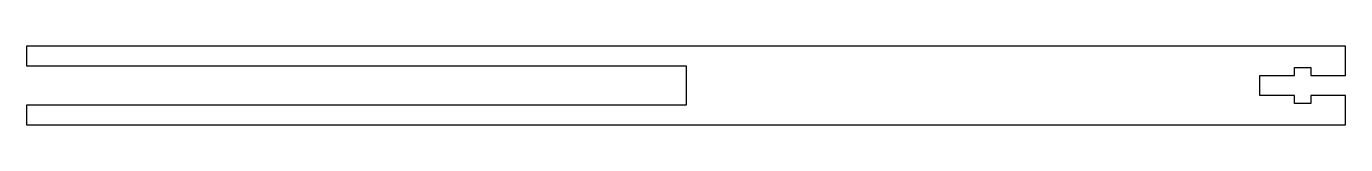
# Model space of a CAD drawing. Header units: millimetres. Extents: x 0 to 200, y -6 to 6.
import ezdxf

# ---------------------------------------------------------------- set-up
doc = ezdxf.new("R2010")
doc.units = ezdxf.units.MM

msp = doc.modelspace()

# ---------------------------------------------------------------- linework, layer by layer
at = {"color": 7, "linetype": 'Continuous', "lineweight": 25}
for p, q in [((200, 6), (0, 6)), ((0, 6), (0, 3)), ((200, 1.5), (200, 6)), ((0, 3), (100, 3)), ((100, 3), (100, -3)), ((192.25, 1.5), (192.25, 2.75)), ((192.25, 2.75), (194.75, 2.75)), ((194.75, 2.75), (194.75, 1.5)), ((187, -1.5), (187, 1.5)), ((187, 1.5), (192.25, 1.5)), ((194.75, 1.5), (200, 1.5)), ((192.25, -1.5), (187, -1.5)), ((192.25, -2.75), (192.25, -1.5)), ((200, -1.5), (194.75, -1.5)), ((194.75, -1.5), (194.75, -2.75)), ((200, -6), (200, -1.5)), ((100, -3), (0, -3)), ((0, -3), (0, -6)), ((194.75, -2.75), (192.25, -2.75)), ((0, -6), (200, -6))]:
    msp.add_line(p, q, dxfattribs=at)

doc.saveas('drawing.dxf')
